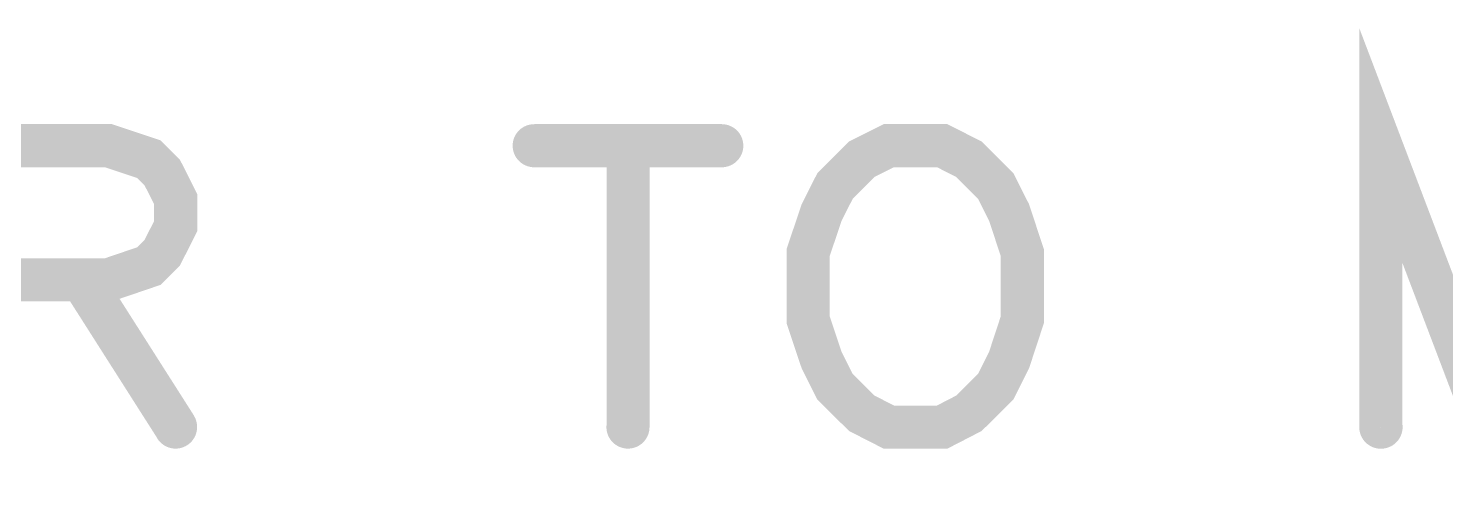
# Model space of a CAD drawing. Extents: x -0.29 to 2.65, y -0.09 to 2.49.
# Drawn here: x 1.387 to 1.894, y 2.327 to 2.491 of the extents above; entities that cross this region are included whole.
import ezdxf

# ---------------------------------------------------------------- set-up
doc = ezdxf.new("R2010")
doc.units = 0
doc.layers.add('Top', color=5, linetype='CONTINUOUS')

msp = doc.modelspace()

# ---------------------------------------------------------------- linework, layer by layer
at = {"layer": 'Top', "linetype": 'CONTINUOUS', "const_width": 0.0154}
for points in [[(1.9471, 2.3483), (1.9471, 2.4488), (1.9088, 2.3483), (1.8706, 2.4488), (1.8706, 2.3483)], [(1.3731, 2.4009), (1.4161, 2.4009), (1.4305, 2.4058), (1.4353, 2.4106), (1.4401, 2.4201), (1.4401, 2.4297), (1.4353, 2.4392), (1.4305, 2.444), (1.4161, 2.4488), (1.3731, 2.4488), (1.3731, 2.3483)], [(1.5682, 2.4488), (1.6352, 2.4488)], [(1.6017, 2.4488), (1.6017, 2.3483)], [(1.6948, 2.4488), (1.6852, 2.444), (1.6756, 2.4344), (1.6708, 2.4249), (1.666, 2.4106), (1.666, 2.3866), (1.6708, 2.3723), (1.6756, 2.3627), (1.6852, 2.3532), (1.6948, 2.3483), (1.7139, 2.3483), (1.7234, 2.3532), (1.733, 2.3627), (1.7378, 2.3723), (1.7425, 2.3866), (1.7425, 2.4106), (1.7378, 2.4249), (1.733, 2.4344), (1.7234, 2.444), (1.7139, 2.4488), (1.6948, 2.4488)], [(1.4066, 2.4009), (1.4401, 2.3483)]]:
    msp.add_lwpolyline(points, dxfattribs=at)
at = {"layer": 'Top', "linetype": 'CONTINUOUS', "const_width": 0.0077}
for points in [[(1.5643, 2.4488, 1), (1.572, 2.4488, 1), (1.5643, 2.4488, 1)], [(1.5978, 2.4488, 1), (1.6055, 2.4488, 1), (1.5978, 2.4488, 1)], [(1.6313, 2.4488, 1), (1.639, 2.4488, 1), (1.6313, 2.4488, 1)], [(1.6909, 2.4488, 1), (1.6986, 2.4488, 1), (1.6909, 2.4488, 1)], [(1.4027, 2.4009, 1), (1.4104, 2.4009, 1), (1.4027, 2.4009, 1)], [(1.4362, 2.3483, 1), (1.4439, 2.3483, 1), (1.4362, 2.3483, 1)], [(1.5978, 2.3483, 1), (1.6055, 2.3483, 1), (1.5978, 2.3483, 1)], [(1.8667, 2.3483, 1), (1.8745, 2.3483, 1), (1.8667, 2.3483, 1)]]:
    msp.add_lwpolyline(points, format="xyb", dxfattribs=at)

doc.saveas('drawing.dxf')
